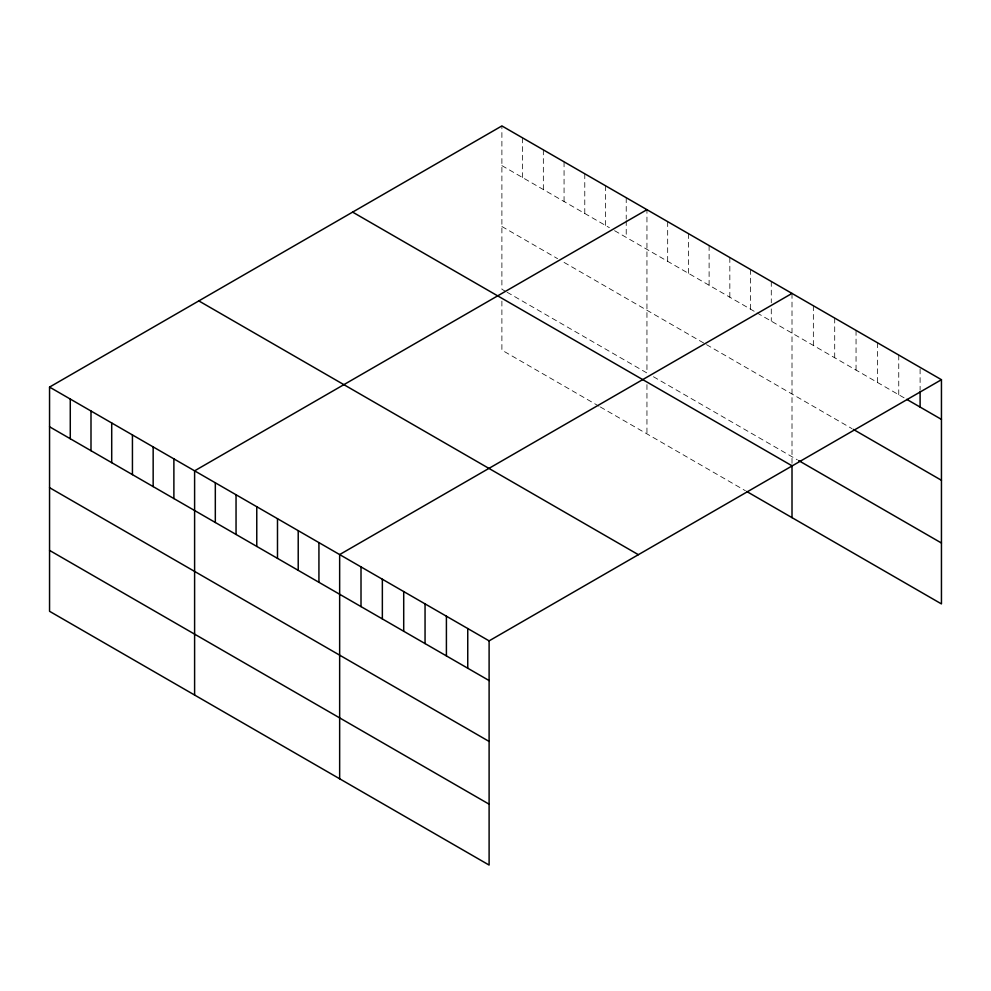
<?xml version="1.0" encoding="UTF-8"?>
<svg xmlns="http://www.w3.org/2000/svg" width="991" height="991" viewBox="0 0 991 991"><rect width="100%" height="100%" fill="white"/><g stroke="black" fill="none" stroke-linecap="round" stroke-linejoin="round"><path stroke-width="0.74" stroke-dasharray="4.96 3.72" d="M501.892 165.621L609.391 227.682M614.569 230.668L755.737 312.177M757.037 312.921L904.089 397.825M501.892 226.505L557.586 258.663M564.065 262.404L705.233 343.902M706.521 344.657L852.049 428.669M505.782 291.49L501.892 289.248L501.892 125.931M507.07 292.234L646.95 372.988L646.95 209.671M653.428 376.729L797.334 459.824M599.022 406.211L501.892 350.133L501.892 300.843M600.323 406.967L745.381 490.706M920.106 368.912L920.106 390.281M898.75 355.051L898.75 394.74M877.407 342.725L877.407 382.415M856.051 330.399L856.051 370.089M834.707 318.074L834.707 357.763M813.351 305.748L813.351 345.438M792.007 293.423L792.007 463.986M771.283 281.456L771.283 302.825M771.283 308.932L771.283 321.146M750.559 269.49L750.559 309.18M729.834 257.536L729.834 297.226M709.11 245.57L709.11 285.259M688.386 233.603L688.386 273.293M667.674 221.637L667.674 261.327M646.95 384.595L646.95 433.885M626.225 197.717L626.225 219.085M626.225 220.609L626.225 237.406M605.501 185.751L605.501 225.44M584.777 173.784L584.777 213.474M564.065 161.818L564.065 201.507M543.341 149.864L543.341 189.554M522.616 137.898L522.616 177.587"/><path stroke-width="1.49" d="M941.45 379.702L489.108 640.867L489.108 865.069L49.55 611.298L49.55 387.085L501.892 125.931L941.45 379.702L941.45 603.915L746.669 491.462M646.95 209.671L194.608 470.836L194.608 695.038M792.007 293.423L339.653 554.576L339.653 778.79M906.753 399.361L941.45 419.391M853.387 429.437L941.45 480.288M798.672 460.592L941.45 543.018M352.623 212.111L792.181 465.894M198.819 300.905L638.377 554.687M49.55 387.085L489.108 640.867M49.55 426.774L489.108 680.557M49.55 487.671L489.108 741.441M49.55 550.401L489.108 804.184M920.106 391.804L920.106 407.066M792.007 465.436L792.007 517.624M467.752 628.542L467.752 668.231M446.408 616.216L446.408 655.906M425.052 603.891L425.052 643.58M403.709 591.565L403.709 631.255M382.353 579.24L382.353 618.917M361.009 566.902L361.009 606.591M318.929 542.622L318.929 582.312M298.217 530.656L298.217 570.345M277.492 518.689L277.492 558.379M256.768 506.723L256.768 546.413M236.044 494.769L236.044 534.446M215.32 482.803L215.32 522.492M173.883 458.87L173.883 498.56M153.159 446.904L153.159 486.593M132.435 434.95L132.435 474.639M111.71 422.984L111.71 462.673M90.999 411.017L90.999 450.707M70.274 399.051L70.274 438.74"/></g></svg>
